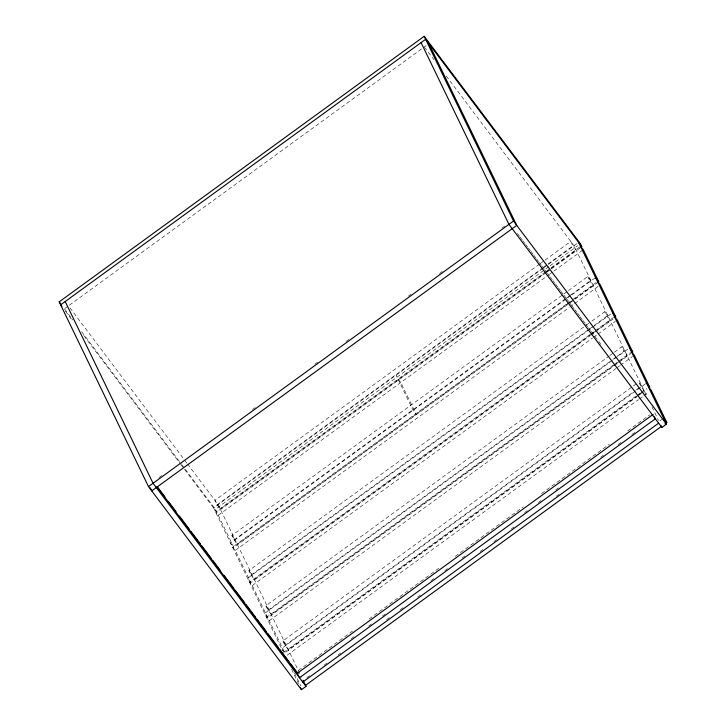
<?xml version="1.0" encoding="UTF-8"?>
<svg xmlns="http://www.w3.org/2000/svg" width="726" height="726" viewBox="0 0 726 726"><rect width="100%" height="100%" fill="white"/><g stroke="black" fill="none" stroke-linecap="round" stroke-linejoin="round"><path stroke-width="0.54" stroke-dasharray="3.63 2.72" d="M64.805 308.496L68.471 305.827M69.387 305.165L423.385 47.617M424.302 46.945L426.135 45.611M158.921 477.608L161.671 475.612M252.476 409.546L255.234 407.54M314.848 364.171L317.598 362.165M346.03 341.483L348.789 339.478M408.402 296.108L411.152 294.103M439.593 273.421L442.343 271.415M501.956 228.037L504.715 226.04M539.59 264.082L214.896 500.305L217.065 504.797L220.323 509.117L545.008 272.894M540.507 263.411L544.173 260.743M545.09 260.08L570.772 241.395L572.941 245.878L576.199 250.207L545.925 272.223M217.065 504.797L542.676 267.903M543.592 267.232L547.259 264.563M548.175 263.901L572.941 245.878M542.839 268.402L213.589 507.946L282.695 650.895M543.756 267.74L547.431 265.063M548.348 264.4L578.586 242.393M546.079 272.74L216.838 512.266L215.395 509.28L549.219 266.415M550.136 265.743L577.642 245.724M545.68 271.76L215.522 511.957L218.29 515.26L233.836 547.422L568.576 303.885M546.596 271.088L550.263 268.42M551.179 267.749L580.528 246.404M546.996 272.069L550.662 269.4M551.578 268.738L580.927 247.385M218.29 515.26L548.439 275.063M549.355 274.392L553.021 271.724M553.938 271.061L582.37 250.379M569.338 302.706L237.311 544.273L234.062 539.944L231.884 535.461L563.004 294.565M563.92 293.894L567.587 291.226M568.503 290.563L587.77 276.552L591.018 280.871M234.062 539.944L565.173 299.048M566.089 298.386L569.756 295.718M570.672 295.046L589.939 281.035L587.77 276.552M570.845 295.546L230.578 543.102L233.836 547.422M571.734 294.901L595.583 277.55M566.334 304.239L232.52 547.105L235.278 550.417L250.833 582.579L590.156 335.702M567.251 303.577L571.843 300.237M572.76 299.566L596.6 282.223M570.264 302.043L573.93 299.366M574.847 298.704L593.187 285.354L589.939 281.035M569.493 303.223L574.075 299.883M574.992 299.221L598.841 281.87M235.278 550.417L569.102 307.552M570.019 306.88L573.685 304.212M574.602 303.541L598.451 286.198M591.835 333.86L254.309 579.421L251.051 575.101L248.882 570.618L591 321.709M591.917 321.046L604.758 311.699L608.016 316.019M251.051 575.101L588.586 329.531M589.503 328.869L593.169 326.201M594.086 325.529L606.927 316.191L604.758 311.699M610.738 314.04L247.575 578.259L250.833 582.579M589.748 334.722L249.508 582.261L252.276 585.564L267.821 617.726L618.153 362.855M590.665 334.06L594.34 331.392M595.256 330.72L613.597 317.38M592.761 333.189L596.427 330.521M597.344 329.849L610.185 320.511L606.927 316.191M591.073 335.04L594.739 332.372M595.656 331.7L613.08 319.023M252.276 585.564L592.516 338.035M593.432 337.363L597.099 334.695M598.015 334.024L615.439 321.355M615.258 364.343L271.297 614.577L268.048 610.257L265.879 605.765L608.914 356.194M609.831 355.531L613.497 352.863M614.414 352.192L621.755 346.856L625.004 351.175M268.048 610.257L612 360.014M612.916 359.352L616.583 356.684M617.499 356.012L623.924 351.339L621.755 346.856M627.736 349.188L264.573 613.406L267.821 617.726M613.161 365.205L266.506 617.418L269.273 620.721L284.819 652.883L636.983 396.677M614.087 364.543L630.595 352.527M616.174 363.672L619.841 361.003M620.757 360.332L627.173 355.667L623.924 351.339M619.069 362.183L630.994 353.517M269.273 620.721L615.929 368.518M616.846 367.846L619.596 365.85M620.512 365.178L632.437 356.502M637.755 395.488L288.295 649.734L285.037 645.414L282.868 640.922L632.328 386.677M633.244 386.014L636.911 383.346M285.037 645.414L635.413 390.497M636.33 389.835L639.996 387.167M645.65 383.682L281.561 648.563L284.819 652.883M283.503 652.565L636.575 395.688M637.501 395.026L640.25 393.02M641.167 392.358L646.666 388.346M638.671 394.826L642.338 392.149M637.9 396.006L640.65 394M641.566 393.338L647.066 389.336M287.178 655.206L638.426 399.663M639.343 399.001L643.009 396.332M643.926 395.661L648.518 392.321M298.44 670.416L352.564 631.048M369.071 619.033L438.776 568.322M455.284 556.307L523.165 506.93M541.505 493.58L609.377 444.203M627.727 430.854L649.734 414.845M351.23 638.708L353.979 636.702M368.654 626.03L371.403 624.024M382.411 616.02L385.161 614.014M431.026 580.655L433.776 578.649M444.784 570.645L447.534 568.639M462.208 557.967L464.967 555.962M524.58 512.583L527.33 510.587M538.338 502.573L541.088 500.577M555.762 489.896L558.521 487.899M600.711 457.199L603.46 455.202M618.135 444.521L620.884 442.524M631.892 434.511L634.642 432.514M306.808 677.712L309.557 675.706M324.232 665.034L326.99 663.029M337.989 655.024L340.739 653.028M386.595 619.659L389.345 617.663M400.353 609.658L403.102 607.653M417.777 596.981L420.526 594.975M480.14 551.606L482.89 549.609M493.898 541.596L496.648 539.6M511.322 528.918L514.072 526.922M556.261 496.23L559.011 494.224M659.889 420.835L661.722 419.501M398.02 379.181L400.788 382.484L416.334 414.646L413.085 410.326L396.087 375.17M424.474 47.126L433.985 59.759M446.227 76.012L574.03 245.715L646.585 395.815M642.002 386.332L638.744 382.012L640.922 386.495L644.171 390.815M517.484 233.563L519.526 236.286M520.206 237.184L522.248 239.907M522.938 240.814L524.98 243.528M525.66 244.435L527.711 247.149M528.392 248.056L530.434 250.769M531.114 251.677L533.165 254.39M533.846 255.298L535.888 258.011M536.568 258.919L538.619 261.632M539.3 262.54L541.342 265.253M542.023 266.161L544.073 268.874M544.754 269.782L546.796 272.504M547.486 273.403L549.528 276.125M550.208 277.023L552.25 279.746M552.94 280.644L554.982 283.367M555.662 284.274L557.713 286.988M558.394 287.895L560.436 290.609M561.116 291.516L563.167 294.23M563.848 295.137L565.89 297.851M566.57 298.758L568.621 301.471M569.302 302.379L571.344 305.092M572.024 306L574.075 308.713M574.756 309.621L576.798 312.334M577.488 313.242L579.529 315.964M580.21 316.863L582.252 319.585M582.942 320.484L584.984 323.206M585.664 324.114L587.715 326.827M588.396 327.735L590.438 330.448M591.118 331.355L602.026 345.839M69.95 307.842L184.159 459.494M184.84 460.393L186.881 463.106M187.562 464.005L218.145 504.624L301.571 677.195M64.641 309.095L72.827 319.966M81.693 331.746L181.291 463.987M181.972 464.894L184.694 468.515M185.384 469.423L215.395 509.28M65.394 311.164L72.909 321.146M83.744 335.539L180.275 463.714M180.692 464.259L216.838 512.266M231.884 535.461L235.142 539.781M248.882 570.618L252.14 574.938M265.879 605.765L269.128 610.085M282.868 640.922L286.126 645.242M652.021 407.05L658.437 420.318M294.52 672.966L300.836 686.025M291.58 669.281L298.558 683.72"/><path stroke-width="1.09" d="M303.051 680.253L306.009 686.379L301.453 689.7L148.494 486.592L59.187 301.853L424.193 36.3L580.401 243.727L581.844 246.713L425.636 39.295L60.63 304.847L62 306.653M148.494 486.592L513.5 221.049L424.193 36.3M151.752 490.921L516.749 225.369L428.894 43.614M653.209 414.337L297.333 673.247L156.87 486.729M302.76 682.059L658.636 423.149M305.483 685.371L661.313 426.489M664.98 423.821L666.813 422.487L651.267 390.325L648.5 387.012M421.071 42.607L508.935 224.361L661.885 427.469L666.45 424.147L578.586 242.393M580.528 246.404L583.287 249.708L598.841 281.87L595.583 277.55M597.516 281.552L600.284 284.864L615.83 317.026L612.581 312.706M614.514 316.708L617.282 320.012L632.827 352.183L629.569 347.854M631.511 351.865L634.27 355.168L649.815 387.33L646.567 383.01M663.555 418.167L666.813 422.487M513.5 221.049L666.45 424.147M59.187 301.853L60.548 303.668M157.515 487.046L165.011 497.011M168.423 501.53L175.919 511.494M179.331 516.023L189.559 529.599M190.92 531.414L200.467 544.092M201.828 545.898L211.375 558.575M212.745 560.39L220.241 570.346M224.334 575.782L233.881 588.459M235.242 590.265L244.789 602.943M246.15 604.749L255.697 617.427M257.058 619.242L266.605 631.919M267.976 633.725L278.203 647.311M279.564 649.117L289.111 661.794M290.473 663.609L297.914 673.483M306.009 686.379L153.059 483.28L65.195 301.526M660.905 425.427L661.885 427.469M654.416 416.833L655.378 418.82L299.502 677.739L296.607 671.759M300.464 687.658L301.453 689.7M150.273 487.854L151.253 489.896"/></g></svg>
